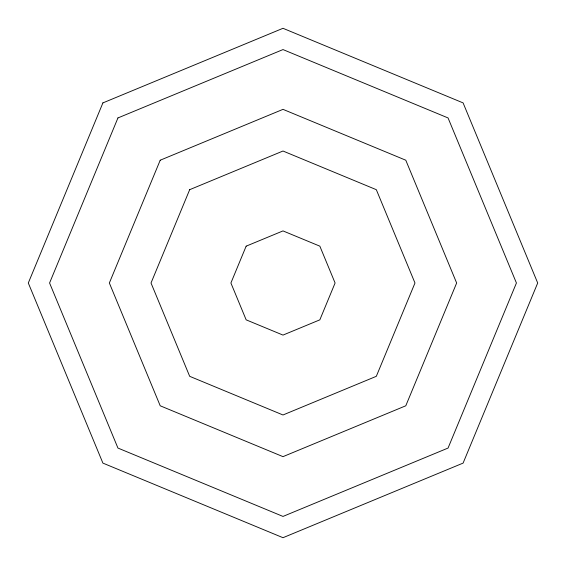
<?xml version="1.0" encoding="UTF-8"?>
<svg xmlns="http://www.w3.org/2000/svg" width="566" height="566" viewBox="0 0 566 566"><rect width="100%" height="100%" fill="white"/><g stroke="black" fill="none" stroke-linecap="round" stroke-linejoin="round"><path stroke-width="0.85" d="M102.899 102.899L28.3 283L102.899 463.101L283 537.7L463.101 463.101L537.7 283L463.101 102.899L283 28.3L102.899 102.899M117.94 117.94L49.575 283L117.94 448.06L283 516.425L448.06 448.06L516.425 283L448.06 117.94L283 49.575L117.94 117.94M160.213 160.213L109.351 283L160.213 405.787L283 456.649L405.787 405.787L456.649 283L405.787 160.213L283 109.351L160.213 160.213M189.681 189.681L151.023 283L189.681 376.319L283 414.977L376.319 376.319L414.977 283L376.319 189.681L283 151.023L189.681 189.681M246.16 246.16L230.907 283L246.16 319.84L283 335.093L319.84 319.84L335.093 283L319.84 246.16L283 230.907L246.16 246.16"/></g></svg>
